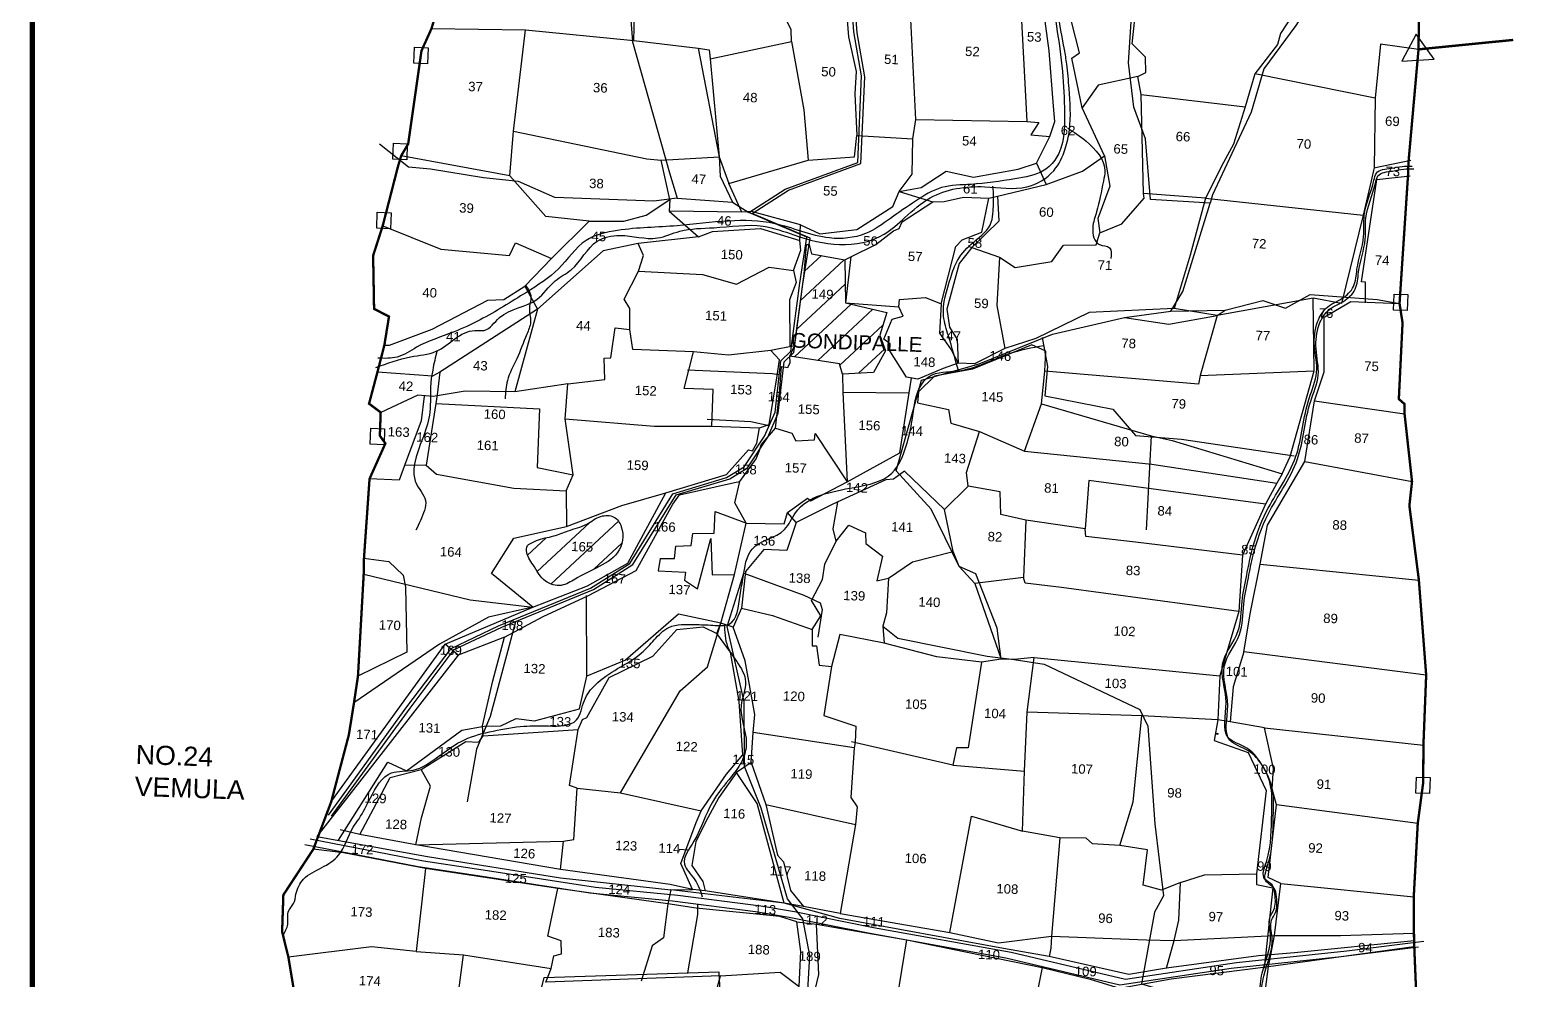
# Model space of a CAD drawing. Header units: inches. Extents: x 211876 to 216659, y 1586448 to 1603451.
# Drawn here: x 211876 to 214401, y 1590202 to 1591814 of the extents above; entities that cross this region are included whole.
import ezdxf
from ezdxf.enums import TextEntityAlignment as Align

# ---------------------------------------------------------------- set-up
doc = ezdxf.new("R2010")
doc.units = ezdxf.units.IN
doc.header["$LTSCALE"] = 15
doc.header["$MEASUREMENT"] = 0
for name, color, linetype in [('PLOT', 7, 'Continuous'), ('PLOT NO', 7, 'Continuous'), ('ROADS', 1, 'Continuous'), ('STREAM', 4, 'Continuous'), ('text1', 7, 'Continuous'), ('VILLAGE BOUNDAY', 5, 'Continuous'), ('VILLAGE BOUNDRY', 5, 'Continuous'), ('VILLAGE BOUNDRY STONES', 1, 'Continuous')]:
    doc.layers.add(name, color=color, linetype=linetype)
doc.styles.get("Standard").update_dxf_attribs({"font": 'arial.ttf'})
pattern_1 = [(43.01206, (210510.003, 1585718.84), (-21.4658, 23.00954), [])]

# ---------------------------------------------------------------- blocks, each defined once
blk = doc.blocks.new('AQUEDUCT')
blk.add_circle((0, 0), 0.938)

msp = doc.modelspace()

# ---------------------------------------------------------------- hatches: boundary and pattern name
at = {"layer": 'STREAM'}
h = msp.add_hatch(dxfattribs=at)
h.set_pattern_fill('ANSI31', color=256, scale=251.742088, angle=-1.9879)
h.set_pattern_definition(pattern_1)
h.paths.add_polyline_path([(213173.4, 1591277.3), (213165.1, 1591260.2), (213249.7, 1591247.1), (213254.4, 1591229.4), (213307, 1591232.4), (213327.4, 1591269.3), (213317.7, 1591295.6), (213329.6, 1591333.9), (213259.7, 1591350.6), (213258.4, 1591423.4), (213202.1, 1591433.9), (213198.2, 1591449.4), (213193.6, 1591449.6), (213189.4, 1591399.1)])
h = msp.add_hatch(dxfattribs=at)
h.set_pattern_fill('ANSI31', color=256, scale=251.742088, angle=-1.9879)
h.set_pattern_definition(pattern_1)
edge = h.paths.add_edge_path()
edge.add_spline(control_points=[(212722.4, 1590940.2), (212722.3, 1590940.1), (212719.1, 1590938.4), (212717.1, 1590923), (212732.1, 1590904.4), (212745.5, 1590876.4), (212778, 1590866.9), (212805.3, 1590885.2), (212837.7, 1590900.5), (212878.7, 1590921.5), (212885.8, 1590963.6), (212868.5, 1590990.4), (212841.6, 1590990.2), (212820.1, 1590971.7), (212791.2, 1590965.4), (212763.9, 1590952.9), (212739.5, 1590950.6), (212726.5, 1590942.7), (212722.2, 1590940.1)], knot_values=[0, 0, 0, 0, 0.236561, 10.849588, 37.22658, 72.282374, 99.918843, 125.665873, 166.266424, 210.802566, 255.113058, 275.721651, 297.935755, 325.404494, 358.815415, 384.742216, 415.193041, 430.214865, 430.214865, 430.214865, 430.214865], degree=3, periodic=0)
h.paths.add_polyline_path([(212789.9, 1590925.1), (212835.4, 1590923.5), (212836.2, 1590948), (212790.8, 1590949.6)], flags=24)

# ---------------------------------------------------------------- linework, layer by layer
at = {"layer": 'PLOT'}
for points in [[(213555.8, 1591873.2), (213567.5, 1591658.1), (213587.7, 1591656.6), (213574.4, 1591635.5), (213606.3, 1591632.7), (213615.1, 1591658.1), (213612.4, 1591684.1), (213605.2, 1591778.3), (213591.3, 1591883.5), (213599.1, 1591940.6), (213592.8, 1591973.3), (213584.1, 1592020.3), (213554.9, 1592020.6)], [(213379, 1591661.5), (213367.9, 1591888.7), (213369.1, 1591977.8), (213368.2, 1591986.2)], [(212557.4, 1591815.9), (212717, 1591813.9), (212900.6, 1591795.6), (213009.8, 1591782.9), (213028.5, 1591780.1), (213030, 1591764.7), (213168.2, 1591794), (213167.6, 1591814.1), (213161.3, 1591827.1), (213154.2, 1591881.9), (213029.6, 1591879.8), (213032.2, 1591942.8), (212956.7, 1591955.2), (212904.6, 1591946.5), (212849.6, 1591947.1), (212755.2, 1591953.4), (212675.6, 1591960), (212604.8, 1591973.3)], [(212900.6, 1591795.6), (212904.6, 1591946.5)], [(213699.2, 1591600.1), (213708.1, 1591548.4), (213687.8, 1591493.6), (213691, 1591469.1), (213728.4, 1591484.7), (213766.5, 1591528.4), (213765, 1591536), (213761.1, 1591704.3), (213755.5, 1591734.6), (213769.2, 1591741.4), (213768.9, 1591767.4), (213746, 1591789.8), (213754.8, 1591874.4), (213763.5, 1591914.1), (213785.5, 1591957.9)], [(213257.8, 1591887.4), (213265, 1591802.1), (213277.9, 1591742.9), (213275.3, 1591705.1), (213279, 1591634.7)], [(214051.3, 1591890.3), (213997.4, 1591807.5), (213992.8, 1591788.7), (213954, 1591739.2), (213937.7, 1591682.9), (213917.7, 1591619.7), (213900.7, 1591588.7), (213870.4, 1591528.3), (213844.2, 1591431.4), (213817.4, 1591341), (213673, 1591334), (213582.8, 1591290.1), (213530, 1591273.1), (213478.8, 1591246.8), (213450.8, 1591248.3), (213425.4, 1591239), (213382.2, 1591220.7), (213363.4, 1591224.3), (213335, 1591269.2), (213335.4, 1591280.8), (213324.8, 1591289.1), (213338.7, 1591322.9), (213357.8, 1591328), (213350.3, 1591343.9), (213351.4, 1591356.4), (213395.4, 1591359.7), (213422.1, 1591348.7), (213447, 1591446.1), (213457.4, 1591457.3), (213491.1, 1591470.3), (213502.8, 1591527.9)], [(213968.5, 1590154.5), (213977.3, 1590224), (213981.5, 1590243.7), (213987.4, 1590276.6), (213998.2, 1590364.8), (213976.8, 1590375), (213990.9, 1590498.7), (213983.5, 1590525.6), (213985.7, 1590560.2), (213970.6, 1590629), (213912.1, 1590639.1), (213891.5, 1590643), (213762.6, 1590649.3), (213568, 1590655.7), (213579.9, 1590748.5), (213545.7, 1590744.9), (213523.6, 1590745.7), (213490.5, 1590740.9), (213414.4, 1590749.5), (213325.2, 1590772.9), (213250, 1590787.7), (213236, 1590733.4), (213223.2, 1590650), (213277.2, 1590632.2), (213276.2, 1590604.1), (213274.6, 1590595.5), (213268.5, 1590511), (213279.4, 1590495), (213276.6, 1590465.2), (213250.9, 1590313.8), (213188.4, 1590325.7), (213155.6, 1590331.5), (213021.5, 1590352.3), (213000.1, 1590354.8), (212962.1, 1590363.3), (212776.1, 1590388.8), (212530.9, 1590430.4), (212540.7, 1590476.4), (212555.9, 1590530.3), (212539.9, 1590558.5), (212615.6, 1590606.1), (212637.9, 1590604.6), (212645.1, 1590615.5), (212643.9, 1590632.4), (212661.6, 1590708.8), (212681.5, 1590783.2), (212746.6, 1590818.3), (212822.5, 1590853.4), (212904.5, 1590896), (212967, 1591008.6), (212978.1, 1591024.4), (213071.2, 1591045.7), (213080.7, 1591047.4), (213108.1, 1591085.7), (213113.8, 1591099.8), (213116.6, 1591109.6), (213140.8, 1591137.8), (213147.9, 1591197.7), (213151.1, 1591242.7), (213161.7, 1591240.9), (213165.9, 1591249.2), (213165.1, 1591260.2), (213173.4, 1591277.3), (213189.4, 1591399.1), (213193.6, 1591449.6), (213198.2, 1591449.4), (213202.1, 1591433.9), (213258.4, 1591423.4), (213268.8, 1591428.4), (213311.1, 1591449.6), (213340.9, 1591472.9), (213350.7, 1591476.5), (213356, 1591487.9), (213407.9, 1591521.8), (213426.9, 1591522.4), (213460, 1591529.9), (213502.8, 1591527.9), (213517.6, 1591531.6), (213600.4, 1591551.4), (213661.7, 1591573.9), (213699.2, 1591600.1), (213661.3, 1591681.4), (213643.8, 1591765.6), (213656.7, 1591774.7), (213629.9, 1591879.2)], [(212690.5, 1591566.3), (212696.8, 1591642), (212717, 1591813.9)], [(213009.8, 1591782.9), (213045.2, 1591598.1)], [(213168.2, 1591794), (213188.8, 1591678), (213196.2, 1591592.8)], [(214231.8, 1591780.7), (214167.2, 1591789.5), (214158, 1591698.1), (214156.6, 1591580.3), (214151.2, 1591557.7), (214137.7, 1591499.3), (214101, 1591349.2), (214053.1, 1591358.2), (213890.5, 1591329), (213817.4, 1591341)], [(213755.5, 1591734.6), (213688.3, 1591720), (213661.3, 1591681.4)], [(214158, 1591698.1), (213954, 1591739.2)], [(213761.1, 1591704.3), (213937.7, 1591682.9)], [(212477.5, 1591278.8), (212486.2, 1591278.6), (212558.8, 1591305.8), (212652.8, 1591354.9), (212680, 1591355.9), (212715.9, 1591378.7), (212760.7, 1591426), (212824.6, 1591489.1), (212883.7, 1591489), (212921.5, 1591499), (212962, 1591525.7), (212947.2, 1591592.9), (213045.2, 1591598.1), (213061.6, 1591553.1), (213196.2, 1591592.8), (213274.8, 1591598.1), (213279, 1591634.7), (213374.1, 1591628.9), (213379, 1591661.5), (213567.5, 1591658.1)], [(212696.8, 1591642), (212922.7, 1591594.9), (212947.2, 1591592.9)], [(213351, 1591539.5), (213387.9, 1591546.2), (213430.7, 1591573.8), (213477.1, 1591563.8), (213552.4, 1591577.6), (213583.5, 1591587.6), (213606.3, 1591632.7)], [(213183.5, 1591482.7), (213216.4, 1591467.8), (213279.2, 1591475.1), (213340, 1591513.8), (213351, 1591539.5), (213372.7, 1591569), (213374.1, 1591628.9)], [(212824.6, 1591489.1), (212751.6, 1591496.8), (212690.5, 1591566.3), (212506, 1591600.1)], [(213583.5, 1591587.6), (213600.4, 1591551.4)], [(214156.1, 1591579.7), (214218.8, 1591592.4)], [(214142.1, 1591350.5), (214141.8, 1591385.6), (214135.2, 1591386.4), (214161, 1591559.7), (214217.4, 1591565.9)], [(213084, 1591504.2), (213061.6, 1591553.1)], [(213351, 1591539.5), (213407.9, 1591521.8)], [(213517.6, 1591531.6), (213519.9, 1591488.9), (213474.1, 1591444.6), (213452.4, 1591417.4), (213431.8, 1591339.7), (213436.3, 1591309.4), (213449.1, 1591288.2), (213450.8, 1591248.3)], [(213870.4, 1591528.3), (213765, 1591536)], [(212962, 1591525.7), (212960.5, 1591505.8), (213010.4, 1591462.7), (212908.1, 1591451.1)], [(213010.4, 1591462.7), (213034.1, 1591471.4), (213115.4, 1591476.6), (213182, 1591456.2), (213183.5, 1591482.7), (213100.5, 1591505.7), (213084, 1591504.2), (212960.5, 1591505.8)], [(213870.4, 1591528.3), (214137.7, 1591499.3)], [(212474.7, 1591481.4), (212573.2, 1591441.3), (212689.7, 1591430.9), (212699.7, 1591452.2), (212760.7, 1591426)], [(213474.1, 1591444.6), (213521.1, 1591427.8), (213547.4, 1591410.7), (213609.9, 1591420.8), (213629.3, 1591448.2), (213684.8, 1591449), (213691, 1591469.1)], [(212386.7, 1590502.9), (212580.7, 1590771), (212729.2, 1590833.9), (212659.1, 1590891.2), (212697.2, 1590951), (212786.6, 1590970.9), (212880.3, 1591006.8), (212954.8, 1591028), (213057.7, 1591059.1), (213094.9, 1591101.2), (213101.7, 1591099.4), (213109.1, 1591112.6), (213113.8, 1591138.5), (213130.1, 1591144.1), (213143.8, 1591226.8), (213147.7, 1591253.8), (213133.2, 1591269.5), (213061, 1591261.4), (213001.7, 1591267.5), (212899, 1591271.3), (212894, 1591305.2), (212894, 1591340.8), (212884.4, 1591356.8), (212908.3, 1591404.3), (212917.1, 1591430.7), (212908.1, 1591451.1), (212848.9, 1591438.5), (212737.4, 1591339.7), (212571.4, 1591232.8), (212559.1, 1591225.8), (212465.6, 1591232.6)], [(213268.8, 1591428.4), (213259.7, 1591350.6)], [(213521.1, 1591427.8), (213516.6, 1591345.8), (213530, 1591273.1)], [(213258.4, 1591423.4), (213259.7, 1591350.6), (213329.6, 1591333.9), (213317.7, 1591295.6), (213327.4, 1591269.3), (213307, 1591232.4), (213254.4, 1591229.4), (213249.7, 1591247.1), (213165.1, 1591260.2)], [(212715.9, 1591378.7), (212737.4, 1591339.7), (212698.7, 1591199.3)], [(213592, 1591179), (213778.1, 1591124.9), (213814.1, 1591116.8), (214000.5, 1591060.3), (214014.1, 1591089.5), (214055, 1591235.3), (214053.1, 1591358.2)], [(213935.4, 1590758.1), (213946.9, 1590825.3), (213963, 1590907.2), (213975.5, 1590973), (214039, 1591081.2), (214055.3, 1591184.1), (214071.8, 1591233.2), (214071.9, 1591325.9), (214116.7, 1591352.9), (214199.6, 1591349.4)], [(214116.7, 1591352.9), (214116.7, 1591352.9)], [(213259.7, 1591350.6), (213350.3, 1591343.9)], [(213890.5, 1591329), (213861.5, 1591227.2), (213858.3, 1591212.6), (213597.6, 1591234.4), (213599.5, 1591268.5), (213576.1, 1591279), (213475, 1591238), (213410.9, 1591225.8), (213383.7, 1591199.4), (213382, 1591180.5), (213434.2, 1591169.3), (213438.4, 1591146), (213486.8, 1591132), (213563.5, 1591098.8), (213592, 1591179), (213597.6, 1591234.4)], [(213422.1, 1591348.7), (213419.2, 1591298.8), (213438.9, 1591270.7), (213450.8, 1591248.3)], [(212571.4, 1591232.8), (212567, 1591194.6), (212564.5, 1591179.9), (212548.1, 1591074.8), (212566.1, 1591059.8), (212696.9, 1591036), (212785.8, 1591031.7), (212798, 1591058.7), (212784.2, 1591153.6), (212788.6, 1591212.8), (212851.6, 1591220.3), (212850.1, 1591256.7), (212861.4, 1591257.4), (212869, 1591308.2), (212894, 1591305.2)], [(213173.4, 1591277.3), (213133.2, 1591269.5)], [(213032.8, 1591141.2), (213035, 1591203.5), (212986.3, 1591205.2), (213001.7, 1591267.5)], [(213254.4, 1591229.4), (213255.1, 1591199), (213262.6, 1591046.7)], [(213861.5, 1591227.2), (214055, 1591235.3)], [(212788.6, 1591212.8), (212698.7, 1591199.3), (212614.4, 1591200.6), (212560.3, 1591191.7), (212534, 1591193.8), (212471.2, 1591164.6)], [(213091.2, 1590976.3), (213155.4, 1590975.5), (213161.2, 1590994.5), (213195, 1591019.2), (213195, 1591019.2), (213200.8, 1591014.3), (213262.6, 1591046.7), (213351.7, 1591096.1), (213367.9, 1591197.5), (213371.9, 1591222.6)], [(212545, 1591191.9), (212539.8, 1591150.2), (212511.4, 1591074.3), (212502.3, 1591049.4), (212452.3, 1591051.8)], [(212564.5, 1591179.9), (212740.7, 1591170.7), (212736.5, 1591071.3), (212798, 1591058.7)], [(213255.1, 1591199), (213367.9, 1591197.5)], [(214055.3, 1591184.1), (214208.1, 1591162)], [(212784.2, 1591153.6), (212935.4, 1591140.9), (213032.8, 1591141.2), (213113.8, 1591138.5)], [(213140.8, 1591137.8), (213168.8, 1591129.3), (213175.6, 1591116.3), (213207.3, 1591118), (213208.3, 1591129), (213262.6, 1591046.7)], [(213467.6, 1591039.6), (213465, 1591062.8), (213486.8, 1591132)], [(212548.1, 1591074.8), (212511.4, 1591074.3)], [(213563.5, 1591098.8), (213779.4, 1591076.6), (213991.5, 1591044.7)], [(214039, 1591081.2), (214220.8, 1591047.4)], [(213926.7, 1590826.7), (213625.9, 1590867.5), (213564.6, 1590874.6), (213561.5, 1590884.4), (213479.4, 1590873.9), (213452.4, 1590902.8), (213442.4, 1590928.3), (213427.4, 1590999.9), (213359.7, 1591065), (213340.9, 1591051.4), (213328.2, 1591050.2), (213238.5, 1591008.9), (213176.1, 1590977.6), (213161.2, 1590994.5)], [(214000.5, 1591060.3), (213991.5, 1591044.7), (213972.1, 1591008.9), (213933.4, 1590922.5), (213926.7, 1590826.7), (213894.9, 1590717.2), (213891.5, 1590643), (213885.2, 1590607.9), (213942.6, 1590587.3), (213973.6, 1590522.6), (213957.2, 1590381.5), (213957, 1590363.2), (213984.9, 1590357.5), (213970, 1590221.2)], [(212363, 1590444.9), (212550.9, 1590410.6), (212776.3, 1590374.7), (212963.5, 1590354.2), (213000.1, 1590354.8), (212980.4, 1590399.2), (213006.3, 1590468.6), (213015.1, 1590488.2), (213057.6, 1590550.8), (213085.8, 1590583.1), (213079.1, 1590674.1), (213064.8, 1590757.6), (213041.2, 1590789.4), (213048, 1590806.8), (213071.3, 1590889.6), (213091.2, 1590976.3), (213072, 1591010.9), (213080.7, 1591047.4)], [(212729.2, 1590833.9), (212822.3, 1590870), (212890.6, 1590908.6), (212954.8, 1591028)], [(212785.8, 1591031.7), (212786.6, 1590970.9)], [(213933.4, 1590922.5), (213751.7, 1590944.3), (213667.4, 1590954), (213666.1, 1590966.9), (213565.7, 1590981.5), (213523.2, 1590991.5), (213522, 1591030), (213467.6, 1591039.6), (213427.4, 1590999.9)], [(213972.1, 1591008.9), (213672.4, 1591048.7), (213666.1, 1590966.9)], [(213243.7, 1590945.9), (213238.8, 1590967), (213246.8, 1591012)], [(212945.6, 1590916.5), (212969.7, 1590916.5), (212972.1, 1590937.5), (212997.9, 1590938.9), (213000.7, 1590958.9), (213036.9, 1590959.3), (213038.9, 1590996.2), (213091.6, 1590976.3)], [(213176.1, 1590977.6), (213160.1, 1590930.3), (213121.2, 1590931.6), (213090, 1590894.7), (213083.3, 1590832.5), (213069, 1590800)], [(213565.7, 1590981.5), (213561.5, 1590884.4)], [(212945.6, 1590916.5), (212942.2, 1590895.4), (212988.5, 1590893.6), (212986.4, 1590880), (213008.4, 1590865.1), (213031.4, 1590950.8), (213033.8, 1590888.9), (213071.3, 1590889.6)], [(213083.3, 1590832.5), (213136, 1590819.7), (213202.9, 1590795.8), (213217.7, 1590819.3), (213202.1, 1590845.4), (213220.9, 1590880.9), (213224.8, 1590906.8), (213243.7, 1590945.9), (213265.2, 1590973.2), (213293.8, 1590960.2), (213294.2, 1590942.1), (213322.6, 1590920.6), (213312.6, 1590878.9), (213332.8, 1590883.2), (213373.4, 1590910.8), (213442.4, 1590928.3)], [(212442.9, 1590917.4), (212484.8, 1590911.4), (212509.5, 1590888.3), (212513.2, 1590868.1), (212515.3, 1590757.7), (212432.7, 1590717.1)], [(213963, 1590907.2), (214232.4, 1590879.8)], [(213332.8, 1590883.2), (213329.3, 1590824.5), (213323, 1590801.7), (213325.2, 1590772.9)], [(213479.4, 1590873.9), (213523.6, 1590745.7)], [(212399.6, 1590438.8), (212483.1, 1590571), (212515, 1590556.4), (212609.1, 1590625.3), (212646.7, 1590631.9), (212675.1, 1590632.7), (212701, 1590645), (212732.3, 1590641), (212808.6, 1590661.2), (212821.1, 1590716.7), (212820.5, 1590853.7)], [(213274.6, 1590595.5), (213103, 1590621.2), (213105.7, 1590651.7), (213089.6, 1590742.7), (213069, 1590800), (213048, 1590806.8), (212976.5, 1590822), (212886.5, 1590744.3), (212821.1, 1590716.7)], [(212776.1, 1590388.8), (212781.1, 1590437.1), (212798.9, 1590439.4), (212804.3, 1590526.6), (212791.8, 1590531.1), (212806.1, 1590626.1), (212813.7, 1590643.1), (212820.8, 1590647), (212858.9, 1590714.6), (212932.8, 1590750.6), (212973.5, 1590796.2), (213018, 1590800.4), (213041.2, 1590789.4)], [(212878.2, 1590518.6), (212979.1, 1590692.2), (213025.8, 1590732.5), (213048, 1590806.8)], [(212681.5, 1590783.2), (212602.5, 1590752.3), (212580.7, 1590771)], [(213202.9, 1590795.8), (213203.4, 1590768.3), (213210.8, 1590768.4), (213215.2, 1590735.7), (213236, 1590733.4)], [(212602.5, 1590752.3), (212479.4, 1590594.2), (212363, 1590444.9)], [(213579.9, 1590748.5), (213894.9, 1590717.2)], [(214244.8, 1590718.7), (213935.4, 1590758.1), (213917.1, 1590698.7), (213912.1, 1590639.1)], [(213490.5, 1590740.9), (213467.7, 1590595), (213448.1, 1590595.2), (213442, 1590566.1), (213270, 1590605.7)], [(213804.4, 1590221.5), (213817, 1590268.5), (213825.4, 1590302.8), (213828, 1590366.5), (213795.7, 1590353.6), (213764.9, 1590362.4), (213771.9, 1590422), (213725.3, 1590429.6), (213679, 1590432.5), (213667.8, 1590441.8), (213623.5, 1590442.5), (213560, 1590453.6), (213563.5, 1590555.6), (213568, 1590655.7)], [(213725.3, 1590429.6), (213747.7, 1590503.6), (213762.6, 1590649.3)], [(212645.1, 1590615.5), (212806.1, 1590626.1)], [(213099.9, 1590570.1), (213103, 1590621.2)], [(213970.6, 1590629), (214240.1, 1590599.9)], [(213099.9, 1590570.1), (213074.7, 1590553.3), (213044.8, 1590510.9), (213026.2, 1590476.6), (213005.9, 1590436.5), (212999.3, 1590395.8), (213017.5, 1590368.4), (213021.5, 1590352.3)], [(213099.9, 1590570.1), (213124.7, 1590498.9), (213144.1, 1590413), (213154.7, 1590401.7), (213166.6, 1590353.1), (213188.4, 1590325.7)], [(212435.9, 1590448), (212487.2, 1590544.7), (212539.9, 1590558.5)], [(213155.6, 1590331.5), (213109.8, 1590500.7), (213074.7, 1590553.3)], [(213442, 1590566.1), (213563.5, 1590555.6)], [(212804.3, 1590526.6), (212878.2, 1590518.6), (213015.1, 1590488.2)], [(213124.7, 1590498.9), (213276.6, 1590465.2)], [(214230.5, 1590466.9), (213990.9, 1590498.7)], [(213436.7, 1590281.7), (213473.3, 1590479.5), (213560, 1590453.6)], [(213180.9, 1590190), (213183.8, 1590249.7), (213177.4, 1590299.9), (213148.3, 1590309), (213006.6, 1590323.2), (212958.4, 1590330.3), (212771.7, 1590356.6), (212547.1, 1590390.4), (212407.9, 1590416.9), (212356.9, 1590423.1)], [(212530.9, 1590430.4), (212781.1, 1590437.1)], [(213623.5, 1590442.5), (213609, 1590275.8), (213609, 1590275.8), (213607.8, 1590255.3), (213605.3, 1590240.9)], [(212547.1, 1590390.4), (212531.6, 1590249.4), (212455.8, 1590257.5), (212314.7, 1590239.8)], [(213828, 1590366.5), (213868.7, 1590379.5), (213957.2, 1590381.5)], [(213047.5, 1590208.4), (212751.5, 1590197.7), (212760.5, 1590220.8), (212765, 1590242.4), (212778.2, 1590245.6), (212777.3, 1590267.6), (212754.6, 1590275.4), (212771.7, 1590356.6)], [(212963.5, 1590354.2), (212958.4, 1590330.3), (212951.2, 1590273), (212931.8, 1590259), (212913.2, 1590199.4)], [(214224.2, 1590267.7), (214021.6, 1590247.3), (213960.2, 1590242.3), (213804.4, 1590221.5), (213740.2, 1590210.8), (213605.3, 1590240.9), (213527.8, 1590254.6), (213250.2, 1590305.6), (213155.6, 1590331.5), (212963.5, 1590354.2)], [(213998.2, 1590364.8), (214223.7, 1590342.2)], [(213593.2, 1590222.5), (213564.2, 1590075.9), (213551.1, 1589949.6), (213480.5, 1589958.3), (213317.5, 1589973.7), (213162.3, 1589975.7), (213172.3, 1590055.8), (213197.5, 1590140.1), (213214.5, 1590210.3), (213210.8, 1590296.2)], [(213177.4, 1590299.9), (213210.8, 1590296.2), (213363.7, 1590269.3), (213593.2, 1590222.5), (213674.5, 1590202.4), (213724.8, 1590187.3), (213812.1, 1590203.4), (213977.3, 1590224), (214224, 1590258.2)], [(213250.9, 1590313.8), (213436.7, 1590281.7), (213519, 1590264.4), (213609, 1590275.8), (213770.2, 1590269.2), (213817, 1590268.5), (213987.4, 1590276.6), (214099.5, 1590277), (214224.1, 1590280.7)], [(213317.5, 1589973.7), (213338.2, 1590113.5), (213363.7, 1590269.3)], [(212531.6, 1590249.4), (212611.7, 1590243.8), (212760.5, 1590220.8)], [(212607.2, 1589818.9), (212601.6, 1589851.5), (212604.2, 1589972.8), (212609.5, 1590102.7), (212613.9, 1590134), (212598, 1590140.7), (212611.7, 1590243.8)], [(212664.7, 1589524.3), (212897.8, 1589505.9), (212932.6, 1589562.5), (212951.3, 1589591.4), (212957.8, 1589624.8), (212939.7, 1589625.5), (212961.1, 1589696.4), (212967.4, 1589699), (212981.6, 1589825.3), (212979.4, 1589843), (213001.5, 1589922.5), (213012.3, 1589962.4), (213013.7, 1590002.5), (213016.9, 1590096.6), (213047.5, 1590208.4), (213149.1, 1590214.3), (213180.9, 1590190)]]:
    msp.add_lwpolyline(points, dxfattribs=at)
at = {"layer": 'PLOT NO'}
msp.add_lwpolyline([(212992.9, 1590421.3), (212977.8, 1590422.7)], dxfattribs=at)
at = {"layer": 'ROADS'}
for points in [[(212693, 1592176.9), (212703.1, 1592137.7), (212700.1, 1592076.6), (212834.2, 1591959), (212856.6, 1591943.7), (212887.9, 1591933.2), (212898.5, 1591793.2), (212961.3, 1591571.2), (212974.2, 1591528.4), (212934.7, 1591523.2), (212766.9, 1591529), (212705, 1591556.6), (212645.4, 1591562.6), (212555.8, 1591577.4), (212518.4, 1591580.6), (212469.3, 1591620)], [(213523.6, 1590745.7), (213517, 1590798.2), (213480.7, 1590890.7), (213452.4, 1590902.8), (213404.9, 1591000.2), (213345.9, 1591065.5), (213377.9, 1591180.4), (213388.9, 1591219.2), (213486.2, 1591247.2), (213610.8, 1591297.2), (213732.9, 1591325.8), (213811.8, 1591336.1), (213831.8, 1591369.6), (213878.3, 1591519.5), (213777.4, 1591525.9), (213768.4, 1591629.1), (213748.9, 1591682.3), (213739.9, 1591757.6), (213751.3, 1591932.4), (213762.9, 1591959.1), (213792.2, 1591982.2), (213996, 1591956.8), (214105.3, 1591938.5)], [(214098.1, 1591938.2), (214023.4, 1591820.9), (213969.5, 1591747.4), (213948.1, 1591673.9), (213882.2, 1591533.8), (213878.3, 1591519.5)], [(212382.5, 1590481.2), (212515.8, 1590664.6), (212590.6, 1590763.9), (212671.1, 1590802.1), (212826.9, 1590866.1), (212893.7, 1590908.2), (212967, 1591026.3), (213058, 1591053.9), (213088.1, 1591072.4), (213122.3, 1591124.2), (213140.3, 1591164.9), (213150.1, 1591252), (213166.8, 1591268.3), (213182, 1591384.1), (213194.4, 1591461.9), (213096, 1591503.8), (213157.6, 1591543.4), (213280.4, 1591588.6), (213287.1, 1591736), (213274.1, 1591810.7), (213267.4, 1591900.5)], [(212387.9, 1590479.4), (212521.2, 1590662.7), (212596, 1590762.1), (212676.5, 1590800.3), (212832.3, 1590864.2), (212899.1, 1590906.3), (212972.4, 1591024.5), (213063.4, 1591052), (213093.5, 1591070.6), (213127.7, 1591122.4), (213145.7, 1591163), (213155.5, 1591250.1), (213172.1, 1591266.4), (213187.4, 1591382.2), (213199.8, 1591460), (213101.4, 1591501.9), (213163, 1591541.6), (213285.7, 1591586.7), (213292.5, 1591734.1), (213279.5, 1591808.9), (213272.8, 1591898.6)], [(213030, 1591764.7), (213045.2, 1591598.1), (213047.1, 1591565.4), (213067.8, 1591521.1)], [(212974.2, 1591528.4), (213067.8, 1591521.1), (213096, 1591503.8)], [(213811.8, 1591336.1), (213903.9, 1591338.1), (213967.7, 1591354.6), (214006.2, 1591341.5), (214048.2, 1591364.4), (214161.6, 1591356.4), (214199.6, 1591349.4)], [(213732.9, 1591325.8), (213808, 1591314.2), (213890.5, 1591329), (213903.9, 1591338.1)], [(213593.2, 1591291.7), (213602.5, 1591242.4), (213597.8, 1591192.6), (213713.5, 1591170.1), (213751.9, 1591125.4), (213829.9, 1591119), (214020.9, 1591091)], [(212991.6, 1591236.9), (213135.3, 1591230.5), (213148, 1591228.7)], [(213024.8, 1591153.2), (213099.4, 1591148.9), (213130.4, 1591142.3)], [(213778.1, 1591124.9), (213769.8, 1590965.2)], [(212442.4, 1590890.2), (212623.1, 1590846.3), (212729.2, 1590833.9), (212654.1, 1590817), (212570.9, 1590771.2), (212425.9, 1590671.5)], [(212995.2, 1588982.6), (213028.2, 1589047.6), (213037.8, 1589104.9), (213048.4, 1589190.9), (213079.5, 1589328.3), (213093.4, 1589459), (213120.6, 1589648.8), (213153, 1589950.7), (213161.5, 1590057.3), (213194.8, 1590163.4), (213199, 1590242.8), (213187.2, 1590305.2), (213161.4, 1590339.2), (213116.5, 1590492.9), (213088.2, 1590563.6), (213087.8, 1590673.2), (213059.1, 1590801.1), (213087.1, 1590891.7), (213189.2, 1590854.5), (213216.5, 1590841.1), (213220.3, 1590829.8), (213212.7, 1590782.8)], [(212700.1, 1590809.3), (212657, 1590648.5), (212633.5, 1590593.1), (212617.7, 1590503.4)], [(213323, 1590801.7), (213348.7, 1590781.6), (213500.3, 1590750.9), (213545.7, 1590744.9), (213596.6, 1590737), (213759.3, 1590660.1), (213772.5, 1590632), (213784.6, 1590466.1), (213799.1, 1590344.2), (213783.7, 1590316.4), (213762.1, 1590194.9), (213840.6, 1590171.5), (213833.3, 1589939.2)], [(212435.9, 1590448), (212402.6, 1590455.8)], [(212530.9, 1590430.4), (212435.9, 1590448)], [(212342.5, 1590431.3), (212534.7, 1590394), (212635.9, 1590378.6), (212826.2, 1590349), (212966.2, 1590335.5), (213106.8, 1590317.3), (213164.1, 1590307.7), (213298.1, 1590281), (213531.7, 1590238.9), (213725.3, 1590193), (213913.9, 1590221.4), (214100.8, 1590241.3), (214231.6, 1590257.4)], [(212351.7, 1590440.8), (212543.9, 1590403.5), (212645.1, 1590388.1), (212835.4, 1590358.5), (212975.5, 1590345.1), (213116.1, 1590326.9), (213173.3, 1590317.2), (213307.3, 1590290.5), (213540.9, 1590248.4), (213734.5, 1590202.5), (213923.2, 1590231), (214110, 1590250.9), (214240.8, 1590267)], [(212992, 1590213.4), (213009.4, 1590312.3), (213009.5, 1590329.6)], [(212360.4, 1589313.2), (212423.5, 1589464.8), (212572.8, 1589641.9), (212616.7, 1589678.1), (212645.4, 1589798.3), (212668.4, 1589875.4), (212748.4, 1590205.3), (213045.1, 1590215.1), (213047.6, 1590157.3), (213162.5, 1590059.4)]]:
    msp.add_lwpolyline(points, dxfattribs=at)
at = {"layer": 'STREAM'}
for points in [[(212908.3, 1591404.3), (213017.4, 1591398.8), (213074.9, 1591382.2), (213130.1, 1591411.3), (213171.6, 1591405.6), (213183.8, 1591440), (213182, 1591456.2)], [(213171.6, 1591405.6), (213176.3, 1591385.2), (213164.6, 1591355.7), (213165.1, 1591275.7)]]:
    msp.add_lwpolyline(points, dxfattribs=at)
for points in [[(212463.1, 1591240.7), (212522, 1591258.8), (212565.3, 1591268.3), (212630.8, 1591303.5), (212646.8, 1591303.8), (212672.7, 1591325.4), (212736.5, 1591356.5), (212767.1, 1591387.8), (212794.4, 1591406.5), (212838.7, 1591455.2), (212876.9, 1591464.9), (212940.8, 1591460.6), (212978.9, 1591472), (213036.1, 1591477.9), (213120.3, 1591480.6), (213172.3, 1591465.8), (213249.8, 1591449.3), (213325.2, 1591466.8), (213360.6, 1591495.3), (213403.4, 1591528.7), (213496.1, 1591547.5), (213567.3, 1591547.4), (213612.9, 1591574.7), (213632.4, 1591611.9), (213639.6, 1591644), (213639, 1591714.2), (213635.1, 1591755.6), (213631.1, 1591780.5), (213617.7, 1591867.1), (213617.4, 1591922.2), (213619.3, 1592006.7), (213609.5, 1592087.4), (213614.7, 1592132.7), (213633, 1592165.6), (213655.5, 1592207.4), (213682.3, 1592241.2), (213704.2, 1592286.7), (213723.9, 1592309.4), (213723.5, 1592317.7)], [(212727.3, 1592233.4), (212755, 1592239.4), (212824.4, 1592232.6), (212868.7, 1592219.3), (212903.3, 1592213), (212927.4, 1592211.4), (212951, 1592224.9), (212992.7, 1592233.3), (213041.7, 1592249.6), (213100.9, 1592223.7), (213176.3, 1592199.5), (213220.6, 1592190.6), (213247.6, 1592216.1), (213305.4, 1592267.9), (213360.2, 1592291.1), (213414.7, 1592307.9), (213451.8, 1592301.5), (213489.3, 1592272.7), (213513.9, 1592220.6), (213573.7, 1592155.3), (213589.6, 1592118.5), (213597.8, 1592046.9), (213600.7, 1591992.2), (213606.6, 1591941.5), (213609.7, 1591882), (213617.6, 1591820.2), (213627.8, 1591743.1), (213631.3, 1591673.2), (213616.8, 1591595.4), (213596.8, 1591575.6), (213547, 1591560.9), (213472.8, 1591551.6), (213422.5, 1591546), (213378.6, 1591523.2), (213336, 1591493.8), (213293.5, 1591468), (213232.5, 1591460.6), (213139.6, 1591484.8), (213061.3, 1591489.3), (212974.2, 1591481.3), (212873, 1591473.4), (212819.7, 1591456.4), (212772.7, 1591408.3), (212718.3, 1591368.3), (212639.7, 1591321.6), (212594.4, 1591300.8), (212532, 1591275), (212499.4, 1591258.5), (212466.6, 1591256.7)], [(213636.2, 1591647.1), (213667.8, 1591624.9), (213699.7, 1591574.2), (213697.2, 1591556.9), (213685.7, 1591505.2), (213679.2, 1591477.6), (213690.5, 1591449.4), (213707.5, 1591444), (213709.8, 1591425.5)], [(213897.8, 1589917.3), (213921.3, 1589929.3), (213931.8, 1589961.4), (213938.8, 1589990.7), (213944, 1590018.3), (213952.9, 1590039.8), (213952.7, 1590058.6), (213958.3, 1590083.6), (213957.6, 1590112.7), (213959.5, 1590144.1), (213961.9, 1590176.1), (213966.6, 1590212.6), (213980.7, 1590278.8), (213979.8, 1590307.5), (213986.4, 1590320.2), (213988.1, 1590346.9), (213983.3, 1590362.7), (213971, 1590372.5), (213973.7, 1590402), (213982.7, 1590484), (213981.5, 1590528), (213963.7, 1590570.5), (213940.5, 1590594.6), (213908.9, 1590612.9), (213905.4, 1590671.7), (213899.4, 1590737.8), (213925.4, 1590792.5), (213932.6, 1590843.7), (213940.4, 1590888.7), (213948.6, 1590926.9), (213973.9, 1590996.7), (213999.2, 1591040.2), (214023.8, 1591090.2), (214046.2, 1591188.3), (214058.9, 1591232.3), (214055.3, 1591277.2), (214060.6, 1591318.4), (214075, 1591341.5), (214101.6, 1591357.7), (214121.5, 1591378.3), (214127.4, 1591407.4), (214138.6, 1591463.1), (214139.8, 1591498.7), (214156.1, 1591558.4), (214160.3, 1591570.5), (214185, 1591578.9), (214203.9, 1591582), (214221.1, 1591582.5)], [(213900.5, 1589912.6), (213924, 1589924.6), (213934.5, 1589956.7), (213941.5, 1589986), (213946.8, 1590013.6), (213955.6, 1590035.1), (213955.4, 1590053.9), (213961, 1590078.9), (213960.3, 1590108), (213962.2, 1590139.4), (213964.6, 1590171.4), (213969.3, 1590207.9), (213983.4, 1590274.1), (213982.5, 1590302.8), (213989.1, 1590315.5), (213990.9, 1590342.2), (213986, 1590358), (213973.8, 1590367.8), (213976.4, 1590397.3), (213985.4, 1590479.3), (213984.2, 1590523.3), (213966.5, 1590565.8), (213943.3, 1590589.9), (213911.6, 1590608.2), (213908.1, 1590667), (213902.2, 1590733.1), (213928.1, 1590787.8), (213935.4, 1590839), (213943.1, 1590884), (213951.3, 1590922.2), (213976.7, 1590992), (214001.9, 1591035.5), (214026.5, 1591085.5), (214048.9, 1591183.6), (214061.6, 1591227.6), (214058, 1591272.5), (214063.3, 1591313.7), (214077.8, 1591336.8), (214104.3, 1591353), (214124.3, 1591373.6), (214130.1, 1591402.7), (214141.3, 1591458.4), (214142.5, 1591494), (214158.8, 1591553.7), (214163, 1591565.8), (214187.8, 1591574.2), (214206.7, 1591577.4), (214223.8, 1591577.8)], [(213451.2, 1591235.9), (213434.3, 1591294.6), (213426.2, 1591328), (213438.3, 1591393.6), (213449.7, 1591422.6), (213477.8, 1591454.1), (213507.1, 1591487.3), (213510.2, 1591506.2), (213510.7, 1591536.8), (213509.8, 1591548.4)], [(212716.9, 1591380.3), (212726.1, 1591359.8), (212723.6, 1591344), (212725.4, 1591317.7), (212719, 1591297.1), (212702, 1591255.6), (212686.2, 1591218.5), (212682.1, 1591187.6)], [(212307.1, 1590279.1), (212313.9, 1590298.3), (212314.5, 1590317.1), (212323.4, 1590330.9), (212327.4, 1590346.8), (212340.5, 1590372.4), (212371.5, 1590392), (212399.8, 1590412.8), (212424.4, 1590460.4), (212434.5, 1590474.9), (212453.7, 1590510.2), (212489.7, 1590552.6), (212526.2, 1590557.5), (212568.4, 1590580.1), (212613.5, 1590609), (212662.2, 1590623.7), (212714.2, 1590631.9), (212756, 1590632.3), (212803.4, 1590642.6), (212816.8, 1590675.8), (212835.4, 1590702.4), (212873.2, 1590729.8), (212913.9, 1590756.3), (212935.4, 1590778.5), (212960.2, 1590799.5), (213004, 1590804.5), (213034.6, 1590803.4), (213062.3, 1590805), (213080.9, 1590854.1), (213086.2, 1590885.3), (213101.2, 1590932.6), (213156.4, 1590965.9), (213174.7, 1590994.1), (213274.6, 1591037.3), (213338.2, 1591061.5), (213363.3, 1591109.4), (213372.8, 1591151.2), (213377.3, 1591181.6), (213385.8, 1591207), (213401.8, 1591225.6), (213450, 1591235), (213537.3, 1591264.3), (213596, 1591278.3)], [(212566.6, 1591269.1), (212559.4, 1591236.4), (212556.2, 1591213.9), (212554.5, 1591165.4), (212543.7, 1591123.9), (212527.6, 1591067.3), (212530.8, 1591045.4), (212547.2, 1591014.9), (212538.5, 1590981.1), (212531.1, 1590964.4)], [(212722.2, 1590940.1), (212735.4, 1590947.2), (212764.9, 1590954.8), (212789.2, 1590963.6), (212820.7, 1590974.9), (212844.8, 1590988), (212867, 1590986.8), (212879.4, 1590970.4), (212873.1, 1590926.5), (212837, 1590900.4), (212801, 1590881.7), (212777.6, 1590871), (212750.9, 1590878.1), (212729.6, 1590906), (212718.7, 1590930), (212722.2, 1590940.1), (212722.4, 1590940.2)], [(213054.2, 1590805.9), (213059.8, 1590767), (213075.2, 1590741.6), (213090.3, 1590707.4), (213082.7, 1590667), (213091.4, 1590603.7), (213084.9, 1590574.8), (213066.1, 1590546.4), (213033.9, 1590503), (213002.6, 1590436.9), (212986.5, 1590397.9), (213004.2, 1590371.4), (213016.7, 1590342.6)]]:
    msp.add_spline(points, degree=3, dxfattribs=at)
at = {"layer": 'VILLAGE BOUNDAY', "const_width": 4}
for points in [[(212314.7, 1590239.8), (212304, 1590283.2), (212306.1, 1590345.6), (212356.9, 1590423.1), (212387.3, 1590503.7), (212417.2, 1590617.3), (212425.9, 1590671.5), (212432.7, 1590717.1), (212442.4, 1590890.2), (212442.9, 1590917.4), (212452.3, 1591051.8), (212479.2, 1591111.9), (212469.8, 1591124.9), (212471.2, 1591164.6), (212451.5, 1591179.3), (212465.6, 1591232.6), (212477.5, 1591278.8), (212485.3, 1591327.2), (212460, 1591340.3), (212458.4, 1591430.6), (212474.7, 1591481.4), (212500.7, 1591582.5), (212506, 1591600.1), (212517.8, 1591620.1), (212540.4, 1591778.2), (212557.4, 1591815.9), (212604.8, 1591973.3)], [(214233.3, 1591912.3), (214231.8, 1591780.7), (214392.4, 1591796.7), (214231.8, 1591780.7), (214214.8, 1591589.6), (214214, 1591567.3), (214199.6, 1591349.4), (214204.7, 1591316.6), (214198.4, 1591187.2), (214208, 1591178.8), (214208.1, 1591162), (214220.8, 1591047.4), (214216.3, 1591006.3), (214232.4, 1590879.8), (214244.8, 1590718.7), (214240.1, 1590599.9), (214239.8, 1590536.7), (214230.5, 1590466.9), (214223.7, 1590342.2), (214224.1, 1590280.7), (214224.2, 1590267.7), (214224.9, 1590249.7), (214227.9, 1590177.3)], [(212374.5, 1588934.5), (212371.1, 1589187.9), (212366, 1589274.2), (212355.4, 1589463.6), (212334, 1589578.8), (212314.3, 1589618.7), (212319, 1589657.1), (212325.6, 1589720.7), (212325.2, 1589891), (212329.4, 1590013.9), (212330.8, 1590143.2), (212314.7, 1590239.8)]]:
    msp.add_lwpolyline(points, dxfattribs=at)
at = {"layer": 'VILLAGE BOUNDRY', "color": 5, "const_width": 8.68}
msp.add_lwpolyline([(211880.3, 1586452.3), (215707.1, 1586452.3), (215707.1, 1592936), (211880.3, 1592936)], close=True, dxfattribs=at)
at = {"layer": 'VILLAGE BOUNDRY STONES'}
for points in [[(212528.3, 1591784.3), (212551.7, 1591783.5), (212550.8, 1591756.4), (212527.4, 1591757.2)], [(212492.9, 1591621.3), (212516.3, 1591620.5), (212515.4, 1591593.4), (212491.9, 1591594.2)], [(212465.4, 1591504.1), (212488.8, 1591503.3), (212487.9, 1591476.2), (212464.5, 1591477)], [(214190.3, 1591365.4), (214213.8, 1591364.6), (214212.8, 1591337.5), (214189.4, 1591338.3)], [(212454.5, 1591137.5), (212477.9, 1591136.7), (212477, 1591109.6), (212453.6, 1591110.5)], [(214228.1, 1590545.5), (214251.6, 1590544.7), (214250.6, 1590517.6), (214227.2, 1590518.4)]]:
    msp.add_lwpolyline(points, close=True, dxfattribs=at)
msp.add_lwpolyline([(214203.7, 1591760.4), (214258.6, 1591763.8), (214228, 1591806.3), (214203.7, 1591760.4)], dxfattribs=at)

# ---------------------------------------------------------------- block references
at = {"rotation": 74.97004712771776}
msp.add_blockref('AQUEDUCT', (213890.5, 1590619), dxfattribs=at)

# ---------------------------------------------------------------- texts
at = {"layer": 'PLOT NO'}
for s, p in [('53', (213579.9, 1591801.8)), ('52', (213475, 1591777.1)), ('51', (213337.6, 1591763.7)), ('50', (213231, 1591742.7)), ('37', (212632.1, 1591717.4)), ('36', (212843.8, 1591715.5)), ('48', (213098.1, 1591699)), ('69', (214187.5, 1591658.7)), ('54', (213469.8, 1591625.3)), ('62', (213637.4, 1591643)), ('66', (213832.3, 1591632.6)), ('65', (213726.7, 1591611.6)), ('70', (214037.4, 1591620.2)), ('73', (214188.2, 1591573.5)), ('38', (212837.2, 1591553)), ('47', (213010.9, 1591560.5)), ('55', (213234.1, 1591540.4)), ('61', (213471.5, 1591543.9)), ('39', (212616.8, 1591511.4)), ('60', (213600.5, 1591504.5)), ('46', (213054.1, 1591489.7)), ('45', (212841.4, 1591463.3)), ('56', (213302.2, 1591455.5)), ('58', (213479.2, 1591452.1)), ('72', (213961.3, 1591450.9)), ('150', (213066.8, 1591432.4)), ('57', (213378, 1591429.2)), ('74', (214170.2, 1591422.7)), ('71', (213699.9, 1591414.4)), ('40', (212554.3, 1591367.7)), ('149', (213220.8, 1591365.2)), ('59', (213490.2, 1591349.6)), ('151', (213040.2, 1591328.7)), ('76', (214074.9, 1591333)), ('44', (212815.1, 1591311.7)), ('147', (213437, 1591294.7)), ('77', (213967.8, 1591294.8)), ('41', (212594.6, 1591293.3)), ('78', (213740.1, 1591281.7)), ('43', (212640.3, 1591243.9)), ('148', (213393.6, 1591250.1)), ('146', (213522.3, 1591260.3)), ('75', (214152.1, 1591242.8)), ('42', (212514.1, 1591209.1)), ('152', (212920.9, 1591201.5)), ('153', (213082.7, 1591203.2)), ('154', (213146.6, 1591190.9)), ('155', (213197.4, 1591169.8)), ('145', (213508.8, 1591190.9)), ('79', (213825, 1591179.1)), ('160', (212664.6, 1591161.5)), ('156', (213300.3, 1591142.4)), ('163', (212501.8, 1591131.3)), ('162', (212550.2, 1591122.3)), ('144', (213372.6, 1591133.2)), ('86', (214049.3, 1591118.3)), ('87', (214135.2, 1591120.8)), ('161', (212652.7, 1591108.6)), ('80', (213727.9, 1591115)), ('159', (212907.1, 1591075)), ('158', (213090.6, 1591067.7)), ('157', (213175.3, 1591070.3)), ('143', (213445.4, 1591086.6)), ('142', (213279.2, 1591036.9)), ('81', (213609.2, 1591036.1)), ('84', (213801.4, 1590997.3)), ('166', (212953, 1590970.3)), ('141', (213355.9, 1590970)), ('88', (214098.1, 1590973.4)), ('136', (213122, 1590946.7)), ('82', (213513.3, 1590953.5)), ('164', (212590.3, 1590927.8)), ('165', (212813.1, 1590936.6)), ('85', (213943.3, 1590931.4)), ('83', (213747.7, 1590896.2)), ('167', (212868.2, 1590882.4)), ('138', (213181.9, 1590883.3)), ('137', (212978.1, 1590863.7)), ('139', (213274.6, 1590853.4)), ('140', (213402, 1590842.6)), ('89', (214082.6, 1590814.9)), ('170', (212486.7, 1590803.5)), ('168', (212694.5, 1590803)), ('102', (213733.1, 1590793.2)), ('169', (212590.3, 1590760.7)), ('135', (212893.4, 1590738.8)), ('132', (212732.1, 1590729.7)), ('101', (213923.3, 1590724.6)), ('103', (213717.9, 1590704.5)), ('121', (213092.8, 1590683.2)), ('120', (213172.2, 1590682.8)), ('105', (213379.3, 1590669.3)), ('90', (214061.5, 1590679.8)), ('133', (212775.9, 1590639.7)), ('134', (212882, 1590647.8)), ('104', (213513.4, 1590653.6)), ('171', (212448, 1590617.9)), ('131', (212554, 1590629)), ('130', (212587.3, 1590588.5)), ('122', (212990.3, 1590597.4)), ('115', (213086.3, 1590575.4)), ('119', (213185, 1590551)), ('107', (213660.9, 1590559.3)), ('100', (213970.6, 1590558.8)), ('98', (213817.9, 1590518.8)), ('91', (214071.4, 1590533.4)), ('129', (212462.5, 1590509.6)), ('128', (212497.4, 1590465.5)), ('127', (212674.5, 1590476.1)), ('116', (213071, 1590483.5)), ('172', (212440.4, 1590422.8)), ('126', (212714.8, 1590416)), ('123', (212887.8, 1590429.1)), ('114', (212960.9, 1590424.7)), ('92', (214057.1, 1590425.2)), ('117', (213149.6, 1590386.4)), ('106', (213378.7, 1590407.6)), ('99', (213970.3, 1590394.3)), ('125', (212700.5, 1590373.7)), ('118', (213208.2, 1590377.9)), ('124', (212876, 1590354.8)), ('108', (213534.3, 1590355.8)), ('173', (212438.6, 1590316.9)), ('182', (212666.3, 1590311.5)), ('113', (213123.6, 1590320.7)), ('97', (213888, 1590308.6)), ('93', (214101.6, 1590310.3)), ('112', (213211, 1590302.8)), ('111', (213307.9, 1590300.3)), ('96', (213700.8, 1590306)), ('183', (212858.3, 1590281.8)), ('188', (213112.7, 1590252.9)), ('189', (213199.1, 1590241.4)), ('110', (213503.1, 1590244.3)), ('94', (214141.7, 1590256)), ('109', (213667.3, 1590215.8)), ('95', (213889.4, 1590217.3)), ('174', (212452.9, 1590199.7))]:
    msp.add_text(s, height=16, rotation=358.0121, dxfattribs=at).set_placement(p, align=Align.MIDDLE_CENTER)
at = {"layer": 'text1', "color": 1, "attachment_point": 1, "rotation": 358.0121}
for s, insert, char_height, width in [('GONDIPALLE', (213167.6, 1591299.7), 25, 231.479), ('NO.24 VEMULA', (212056.3, 1590600.4), 32.5, 300.923)]:
    msp.add_mtext(s, dxfattribs=dict(at, insert=insert, char_height=char_height, width=width))

doc.saveas('drawing.dxf')
